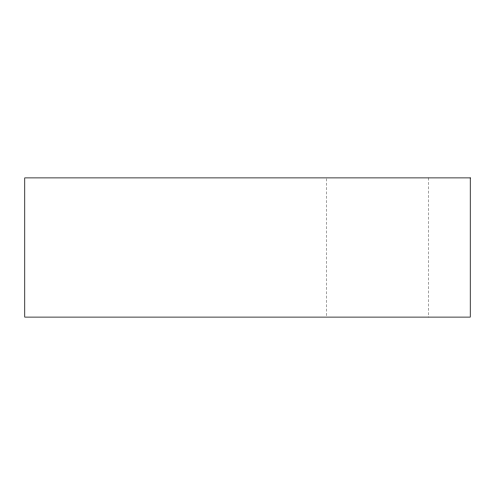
<?xml version="1.0" encoding="UTF-8"?>
<svg xmlns="http://www.w3.org/2000/svg" width="495" height="495" viewBox="0 0 495 495"><rect width="100%" height="100%" fill="white"/><g stroke="black" fill="none" stroke-linecap="round" stroke-linejoin="round"><path stroke-width="0.37" stroke-dasharray="2.48 1.86" d="M428.484 177.891L428.484 317.109M326.391 178.664L326.391 317.109"/><path stroke-width="0.74" d="M470.25 177.891L24.75 177.891L24.75 317.109L470.25 317.109L470.25 177.891"/></g></svg>
